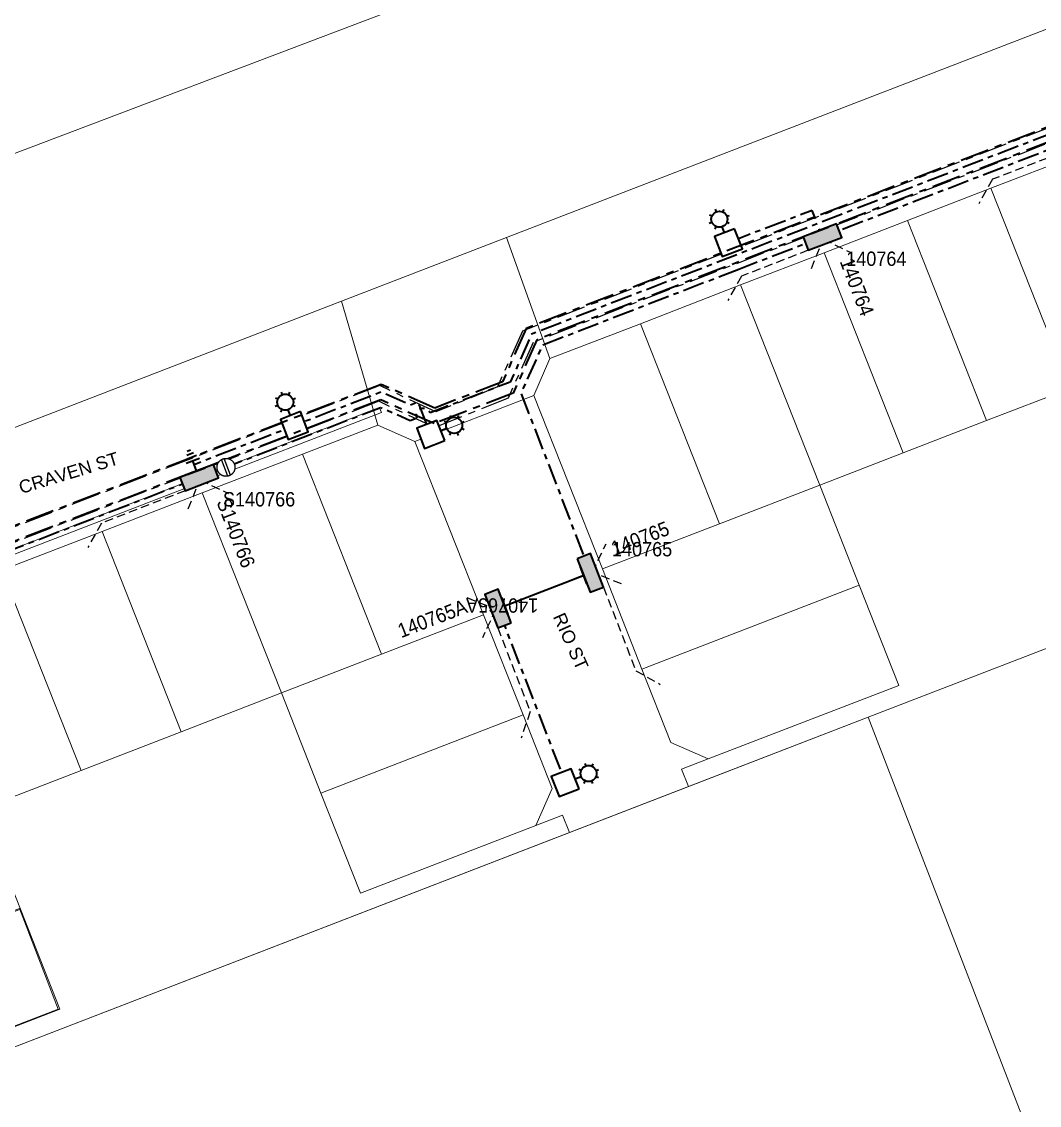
# Model space of a CAD drawing. Header units: metres. Extents: x 0 to 311505, y 0 to 6270811.
# Drawn here: x 311005.5 to 311147.3, y 6270363.9 to 6270514.9 of the extents above; entities that cross this region are included whole.
import ezdxf
from ezdxf.enums import TextEntityAlignment as Align

# ---------------------------------------------------------------- set-up
doc = ezdxf.new("R2010")
doc.units = ezdxf.units.M
doc.linetypes.add('Cable Exist UG', pattern=[7, 4, -1, 1, -1])
doc.linetypes.add('IE Trench LV', pattern=[6, 4, -2])
doc.layers.get('0').update_dxf_attribs({"color": 6})
for name, color, linetype, lineweight in [('_User Miscellaneous1', 30, 'Continuous', 13), ('_User_HV_Exist', 1, 'Continuous', 35), ('_User_LV_Exist', 5, 'Continuous', 35), ('Cadastre Developer_SP_NEW', 92, 'Continuous', 15), ('Cadastre Land Parcels_SP_EXT', 118, 'Continuous', 15), ('Cadastre Roads_SP_EXT', 218, 'Continuous', 15), ('Mains_HV_EXT', 13, 'Continuous', 25)]:
    doc.layers.add(name, color=color, linetype=linetype, lineweight=lineweight)
doc.layers.add('_User Miscellaneous10', color=252, linetype='Continuous', lineweight=13, plot=False, transparency=0.9)
for name, color, linetype in [('Equip_LV_NEW', 2, 'Continuous'), ('Services_SP_NEW_UG', 2, 'IE Trench LV'), ('SupportsUG_SP_LV_EXT', 7, 'Continuous'), ('SupportsUG_SP_LV_NEW', 2, 'Continuous')]:
    doc.layers.add(name, color=color, linetype=linetype)
doc.styles.get("Standard").update_dxf_attribs({"font": 'arial.ttf'})
doc.linetypes.add('Cable #', pattern='A,4,-0.1,["#",Standard,S=1.5,R=0,X=0,Y=-0.77],-1.25', length=5.35)

# ---------------------------------------------------------------- blocks, each defined once
blk = doc.blocks.new('LV_UG_LINKS_CLOSED_NEW')
at = {"layer": 'Equip_LV_NEW'}
for tag, flags, p in [('OPERATING_VOLTAGE', 9, (3.17, -2.17)), ('ORIENTATION', 9, (3.17, -2.33)), ('STATE', 9, (3.17, -2.5)), ('SWITCH_TYPE', 9, (3.17, -2.67)), ('USAGE', 9, (3.17, -2.83)), ('NOTES', 9, (3.17, -3)), ('TYPE', 9, (3.17, -3.83)), ('Z', 1, (3.17, -4)), ('OWNED_BY', 9, (3.17, -3.17)), ('OPERATED_BY', 9, (3.17, -3.33)), ('MAINTAINED_BY', 9, (3.17, -3.5)), ('NUMBER_OF_PHASES', 9, (3.17, -3.67))]:
    blk.add_attdef(tag, text='', height=0.167, dxfattribs=dict(at, flags=flags)).set_placement(p, align=Align.MIDDLE_LEFT)
at = {"transparency": 33554687}
blk.add_wipeout([(4, 1.25), (3.97, 1.25), (3.94, 1.25), (3.91, 1.25), (3.88, 1.24), (3.85, 1.24), (3.82, 1.24), (3.79, 1.23), (3.76, 1.23), (3.73, 1.22), (3.7, 1.21), (3.67, 1.2), (3.64, 1.2), (3.61, 1.19), (3.58, 1.18), (3.55, 1.17), (3.52, 1.15), (3.49, 1.14), (3.47, 1.13), (3.44, 1.12), (3.41, 1.1), (3.38, 1.09), (3.36, 1.07), (3.33, 1.06), (3.31, 1.04), (3.28, 1.02), (3.26, 1), (3.23, 0.99), (3.21, 0.97), (3.18, 0.95), (3.16, 0.93), (3.14, 0.91), (3.12, 0.88), (3.09, 0.86), (3.07, 0.84), (3.05, 0.82), (3.03, 0.79), (3.01, 0.77), (3, 0.74), (2.98, 0.72), (2.96, 0.69), (2.94, 0.67), (2.93, 0.64), (2.91, 0.62), (2.9, 0.59), (2.88, 0.56), (2.87, 0.53), (2.86, 0.51), (2.85, 0.48), (2.83, 0.45), (2.82, 0.42), (2.81, 0.39), (2.8, 0.36), (2.8, 0.33), (2.79, 0.3), (2.78, 0.27), (2.77, 0.24), (2.77, 0.21), (2.76, 0.18), (2.76, 0.15), (2.76, 0.12), (2.75, 0.09), (2.75, 0.06), (2.75, 0.03), (2.75, 0), (2.75, -0.03), (2.75, -0.06), (2.75, -0.09), (2.76, -0.12), (2.76, -0.15), (2.76, -0.18), (2.77, -0.21), (2.77, -0.24), (2.78, -0.27), (2.79, -0.3), (2.8, -0.33), (2.8, -0.36), (2.81, -0.39), (2.82, -0.42), (2.83, -0.45), (2.85, -0.48), (2.86, -0.51), (2.87, -0.53), (2.88, -0.56), (2.9, -0.59), (2.91, -0.62), (2.93, -0.64), (2.94, -0.67), (2.96, -0.69), (2.98, -0.72), (3, -0.74), (3.01, -0.77), (3.03, -0.79), (3.05, -0.82), (3.07, -0.84), (3.09, -0.86), (3.12, -0.88), (3.14, -0.91), (3.16, -0.93), (3.18, -0.95), (3.21, -0.97), (3.23, -0.99), (3.26, -1), (3.28, -1.02), (3.31, -1.04), (3.33, -1.06), (3.36, -1.07), (3.38, -1.09), (3.41, -1.1), (3.44, -1.12), (3.47, -1.13), (3.49, -1.14), (3.52, -1.15), (3.55, -1.17), (3.58, -1.18), (3.61, -1.19), (3.64, -1.2), (3.67, -1.2), (3.7, -1.21), (3.73, -1.22), (3.76, -1.23), (3.79, -1.23), (3.82, -1.24), (3.85, -1.24), (3.88, -1.24), (3.91, -1.25), (3.94, -1.25), (3.97, -1.25), (4, -1.25), (4.03, -1.25), (4.06, -1.25), (4.09, -1.25), (4.12, -1.24), (4.15, -1.24), (4.18, -1.24), (4.21, -1.23), (4.24, -1.23), (4.27, -1.22), (4.3, -1.21), (4.33, -1.2), (4.36, -1.2), (4.39, -1.19), (4.42, -1.18), (4.45, -1.17), (4.48, -1.15), (4.51, -1.14), (4.53, -1.13), (4.56, -1.12), (4.59, -1.1), (4.62, -1.09), (4.64, -1.07), (4.67, -1.06), (4.69, -1.04), (4.72, -1.02), (4.74, -1), (4.77, -0.99), (4.79, -0.97), (4.82, -0.95), (4.84, -0.93), (4.86, -0.91), (4.88, -0.88), (4.91, -0.86), (4.93, -0.84), (4.95, -0.82), (4.97, -0.79), (4.99, -0.77), (5, -0.74), (5.02, -0.72), (5.04, -0.69), (5.06, -0.67), (5.07, -0.64), (5.09, -0.62), (5.1, -0.59), (5.12, -0.56), (5.13, -0.53), (5.14, -0.51), (5.15, -0.48), (5.17, -0.45), (5.18, -0.42), (5.19, -0.39), (5.2, -0.36), (5.2, -0.33), (5.21, -0.3), (5.22, -0.27), (5.23, -0.24), (5.23, -0.21), (5.24, -0.18), (5.24, -0.15), (5.24, -0.12), (5.25, -0.09), (5.25, -0.06), (5.25, -0.03), (5.25, 0), (5.25, 0.03), (5.25, 0.06), (5.25, 0.09), (5.24, 0.12), (5.24, 0.15), (5.24, 0.18), (5.23, 0.21), (5.23, 0.24), (5.22, 0.27), (5.21, 0.3), (5.2, 0.33), (5.2, 0.36), (5.19, 0.39), (5.18, 0.42), (5.17, 0.45), (5.15, 0.48), (5.14, 0.51), (5.13, 0.53), (5.12, 0.56), (5.1, 0.59), (5.09, 0.62), (5.07, 0.64), (5.06, 0.67), (5.04, 0.69), (5.02, 0.72), (5, 0.74), (4.99, 0.77), (4.97, 0.79), (4.95, 0.82), (4.93, 0.84), (4.91, 0.86), (4.88, 0.88), (4.86, 0.91), (4.84, 0.93), (4.82, 0.95), (4.79, 0.97), (4.77, 0.99), (4.74, 1), (4.72, 1.02), (4.69, 1.04), (4.67, 1.06), (4.64, 1.07), (4.62, 1.09), (4.59, 1.1), (4.56, 1.12), (4.53, 1.13), (4.51, 1.14), (4.48, 1.15), (4.45, 1.17), (4.42, 1.18), (4.39, 1.19), (4.36, 1.2), (4.33, 1.2), (4.3, 1.21), (4.27, 1.22), (4.24, 1.23), (4.21, 1.23), (4.18, 1.24), (4.15, 1.24), (4.12, 1.24), (4.09, 1.25), (4.06, 1.25), (4.03, 1.25)], dxfattribs=at).dxf.layer = 'Equip_LV_NEW'
at = {"layer": 'Equip_LV_NEW'}
for p, q in [((3.79, 1.23), (3.79, -1.23)), ((4.21, 1.23), (4.21, -1.23))]:
    blk.add_line(p, q, dxfattribs=at)
at = {"layer": 'Equip_LV_NEW', "flags": 128}
blk.add_lwpolyline([(4, 1.25), (3.97, 1.25), (3.94, 1.25), (3.91, 1.25), (3.88, 1.24), (3.85, 1.24), (3.82, 1.24), (3.79, 1.23), (3.76, 1.23), (3.73, 1.22), (3.7, 1.21), (3.67, 1.2), (3.64, 1.2), (3.61, 1.19), (3.58, 1.18), (3.55, 1.17), (3.52, 1.15), (3.49, 1.14), (3.47, 1.13), (3.44, 1.12), (3.41, 1.1), (3.38, 1.09), (3.36, 1.07), (3.33, 1.06), (3.31, 1.04), (3.28, 1.02), (3.26, 1), (3.23, 0.99), (3.21, 0.97), (3.18, 0.95), (3.16, 0.93), (3.14, 0.91), (3.12, 0.88), (3.09, 0.86), (3.07, 0.84), (3.05, 0.82), (3.03, 0.79), (3.01, 0.77), (3, 0.74), (2.98, 0.72), (2.96, 0.69), (2.94, 0.67), (2.93, 0.64), (2.91, 0.62), (2.9, 0.59), (2.88, 0.56), (2.87, 0.53), (2.86, 0.51), (2.85, 0.48), (2.83, 0.45), (2.82, 0.42), (2.81, 0.39), (2.8, 0.36), (2.8, 0.33), (2.79, 0.3), (2.78, 0.27), (2.77, 0.24), (2.77, 0.21), (2.76, 0.18), (2.76, 0.15), (2.76, 0.12), (2.75, 0.09), (2.75, 0.06), (2.75, 0.03), (2.75, 0), (2.75, -0.03), (2.75, -0.06), (2.75, -0.09), (2.76, -0.12), (2.76, -0.15), (2.76, -0.18), (2.77, -0.21), (2.77, -0.24), (2.78, -0.27), (2.79, -0.3), (2.8, -0.33), (2.8, -0.36), (2.81, -0.39), (2.82, -0.42), (2.83, -0.45), (2.85, -0.48), (2.86, -0.51), (2.87, -0.53), (2.88, -0.56), (2.9, -0.59), (2.91, -0.62), (2.93, -0.64), (2.94, -0.67), (2.96, -0.69), (2.98, -0.72), (3, -0.74), (3.01, -0.77), (3.03, -0.79), (3.05, -0.82), (3.07, -0.84), (3.09, -0.86), (3.12, -0.88), (3.14, -0.91), (3.16, -0.93), (3.18, -0.95), (3.21, -0.97), (3.23, -0.99), (3.26, -1), (3.28, -1.02), (3.31, -1.04), (3.33, -1.06), (3.36, -1.07), (3.38, -1.09), (3.41, -1.1), (3.44, -1.12), (3.47, -1.13), (3.49, -1.14), (3.52, -1.15), (3.55, -1.17), (3.58, -1.18), (3.61, -1.19), (3.64, -1.2), (3.67, -1.2), (3.7, -1.21), (3.73, -1.22), (3.76, -1.23), (3.79, -1.23), (3.82, -1.24), (3.85, -1.24), (3.88, -1.24), (3.91, -1.25), (3.94, -1.25), (3.97, -1.25), (4, -1.25), (4.03, -1.25), (4.06, -1.25), (4.09, -1.25), (4.12, -1.24), (4.15, -1.24), (4.18, -1.24), (4.21, -1.23), (4.24, -1.23), (4.27, -1.22), (4.3, -1.21), (4.33, -1.2), (4.36, -1.2), (4.39, -1.19), (4.42, -1.18), (4.45, -1.17), (4.48, -1.15), (4.51, -1.14), (4.53, -1.13), (4.56, -1.12), (4.59, -1.1), (4.62, -1.09), (4.64, -1.07), (4.67, -1.06), (4.69, -1.04), (4.72, -1.02), (4.74, -1), (4.77, -0.99), (4.79, -0.97), (4.82, -0.95), (4.84, -0.93), (4.86, -0.91), (4.88, -0.88), (4.91, -0.86), (4.93, -0.84), (4.95, -0.82), (4.97, -0.79), (4.99, -0.77), (5, -0.74), (5.02, -0.72), (5.04, -0.69), (5.06, -0.67), (5.07, -0.64), (5.09, -0.62), (5.1, -0.59), (5.12, -0.56), (5.13, -0.53), (5.14, -0.51), (5.15, -0.48), (5.17, -0.45), (5.18, -0.42), (5.19, -0.39), (5.2, -0.36), (5.2, -0.33), (5.21, -0.3), (5.22, -0.27), (5.23, -0.24), (5.23, -0.21), (5.24, -0.18), (5.24, -0.15), (5.24, -0.12), (5.25, -0.09), (5.25, -0.06), (5.25, -0.03), (5.25, 0), (5.25, 0.03), (5.25, 0.06), (5.25, 0.09), (5.24, 0.12), (5.24, 0.15), (5.24, 0.18), (5.23, 0.21), (5.23, 0.24), (5.22, 0.27), (5.21, 0.3), (5.2, 0.33), (5.2, 0.36), (5.19, 0.39), (5.18, 0.42), (5.17, 0.45), (5.15, 0.48), (5.14, 0.51), (5.13, 0.53), (5.12, 0.56), (5.1, 0.59), (5.09, 0.62), (5.07, 0.64), (5.06, 0.67), (5.04, 0.69), (5.02, 0.72), (5, 0.74), (4.99, 0.77), (4.97, 0.79), (4.95, 0.82), (4.93, 0.84), (4.91, 0.86), (4.88, 0.88), (4.86, 0.91), (4.84, 0.93), (4.82, 0.95), (4.79, 0.97), (4.77, 0.99), (4.74, 1), (4.72, 1.02), (4.69, 1.04), (4.67, 1.06), (4.64, 1.07), (4.62, 1.09), (4.59, 1.1), (4.56, 1.12), (4.53, 1.13), (4.51, 1.14), (4.48, 1.15), (4.45, 1.17), (4.42, 1.18), (4.39, 1.19), (4.36, 1.2), (4.33, 1.2), (4.3, 1.21), (4.27, 1.22), (4.24, 1.23), (4.21, 1.23), (4.18, 1.24), (4.15, 1.24), (4.12, 1.24), (4.09, 1.25), (4.06, 1.25), (4.03, 1.25)], close=True, dxfattribs=at)
at = {"layer": 'Equip_LV_NEW', "flags": 9}
for tag, p in [('ACTUAL_STATUS', (3.17, -1.67)), ('CONSTRUCTED_VOLTAGE', (3.17, -1.83)), ('NO_PHASES', (3.17, -2))]:
    blk.add_attdef(tag, text='', height=0.167, dxfattribs=at).set_placement(p, align=Align.MIDDLE_LEFT)
blk = doc.blocks.new('*U374')
at = {"layer": '_User_LV_Exist'}
for p, q in [((-4, 0.25), (-4, -0.25)), ((-3.5, 0.5), (-3.5, -0.5)), ((-3, 0.75), (-3, -0.75)), ((-2.5, 1), (-2.5, -1))]:
    blk.add_line(p, q, dxfattribs=at)
at = {"width": 0.9}
blk.add_attdef('ASSET_NUM', text='', height=2, dxfattribs=at).set_placement((4, 2), align=Align.MIDDLE_LEFT)
for tag, p, flags in [('SUBURB', (-2, 0), 1), ('STREETNAME', (-1.8, 0), 9), ('PARENT', (-1.6, 0), 9), ('NOTES', (-1.4, 0), 9), ('LOCATION', (-1.2, 0), 9), ('LEGEND', (-1, 0), 9), ('USAGE', (-0.8, 0), 9), ('SUPPORT_TYPE', (-0.6, 0), 9), ('STATE', (-0.4, 0), 9), ('OWNED_BY', (-0.2, 0), 9)]:
    blk.add_attdef(tag, p, '', height=0.2, rotation=270, dxfattribs=dict(flags=flags))
at = {"transparency": 33554687}
blk.add_wipeout([(1, 2.5), (1, -2.5), (-1, -2.5), (-1, 2.5)], dxfattribs=at)
at = {"layer": 'SupportsUG_SP_LV_EXT'}
h = blk.add_hatch(color=256, dxfattribs=at)
h.dxf.hatch_style = 1
h.paths.add_polyline_path([(-1, 2.5), (-1, -1.25), (-1, 1.25), (-1, -2.5), (1, -2.5), (1, 2.5)])
blk.add_lwpolyline([(-1, 2.5), (-1, -1.25), (-1, 1.25), (-1, -2.5), (1, -2.5), (1, 2.5)], close=True)
at = {"layer": '_User_LV_Exist'}
blk.add_line((-1, 0), (-2.5, 0), dxfattribs=at)
at = {"layer": 'Equip_LV_NEW', "ltscale": 10, "xscale": -1, "rotation": 270}
blk.add_blockref('LV_UG_LINKS_CLOSED_NEW', (0, 0), dxfattribs=at)
blk = doc.blocks.new('*U384')
at = {"width": 0.9}
blk.add_attdef('ASSET_NUM', text='', height=2, dxfattribs=at).set_placement((4, 2), align=Align.MIDDLE_LEFT)
for tag, p, flags in [('SUBURB', (-2, 0), 1), ('STREETNAME', (-1.8, 0), 9), ('PARENT', (-1.6, 0), 9), ('NOTES', (-1.4, 0), 9), ('LOCATION', (-1.2, 0), 9), ('LEGEND', (-1, 0), 9), ('USAGE', (-0.8, 0), 9), ('SUPPORT_TYPE', (-0.6, 0), 9), ('STATE', (-0.4, 0), 9), ('OWNED_BY', (-0.2, 0), 9)]:
    blk.add_attdef(tag, p, '', height=0.2, rotation=270, dxfattribs=dict(flags=flags))
at = {"transparency": 33554687}
blk.add_wipeout([(1, 2.5), (1, -2.5), (-1, -2.5), (-1, 2.5)], dxfattribs=at)
at = {"layer": 'SupportsUG_SP_LV_EXT'}
h = blk.add_hatch(color=256, dxfattribs=at)
h.dxf.hatch_style = 1
h.paths.add_polyline_path([(-1, 2.5), (-1, -1.25), (-1, 1.25), (-1, -2.5), (1, -2.5), (1, 2.5)])
blk.add_lwpolyline([(-1, 2.5), (-1, -1.25), (-1, 1.25), (-1, -2.5), (1, -2.5), (1, 2.5)], close=True)
blk = doc.blocks.new('*U376')
at = {"layer": 'Services_SP_NEW_UG', "ltscale": 0.3, "flags": 128}
for points in [[(-12.5, -1), (-15.5, 1.5)], [(12.5, -1), (15.5, 1.5)], [(-2.5, -1), (-12.5, -1)], [(2.5, -1), (12.5, -1)]]:
    blk.add_lwpolyline(points, dxfattribs=at)
blk = doc.blocks.new('*U380')
at = {"layer": 'Services_SP_NEW_UG', "ltscale": 0.3, "flags": 128}
for points in [[(12.5, -1), (15.5, 1.5)], [(2.5, -1), (12.5, -1)]]:
    blk.add_lwpolyline(points, dxfattribs=at)
blk = doc.blocks.new('*U381')
at = {"layer": 'Services_SP_NEW_UG', "ltscale": 0.3, "flags": 128}
for points in [[(-15, -1), (-18, 1.5)], [(-2.5, -1), (-15, -1)]]:
    blk.add_lwpolyline(points, dxfattribs=at)
blk = doc.blocks.new('*U377')
at = {"layer": 'Services_SP_NEW_UG', "ltscale": 0.3, "flags": 128}
for points in [[(15, -1), (18, 1.5)], [(2.5, -1), (15, -1)]]:
    blk.add_lwpolyline(points, dxfattribs=at)
blk = doc.blocks.new('*U379')
at = {"layer": 'Services_SP_NEW_UG', "ltscale": 0.3, "flags": 128}
for points in [[(15, -1), (18, 1.5)], [(2.5, -1), (15, -1)]]:
    blk.add_lwpolyline(points, dxfattribs=at)
blk = doc.blocks.new('Service Conduits')
at = {"layer": 'Services_SP_NEW_UG', "ltscale": 0.3}
for points in [[(-1.7, 0), (1.5, 3)], [(1.5, -3), (-1.7, 0)]]:
    blk.add_lwpolyline(points, dxfattribs=at)
blk = doc.blocks.new('*U382')
at = {"layer": 'Services_SP_NEW_UG', "ltscale": 0.3}
for points in [[(-1.7, 0), (1.5, 3)], [(1.5, -3), (-1.7, 0)]]:
    blk.add_lwpolyline(points, dxfattribs=at)
blk = doc.blocks.new('*U383')
at = {"width": 0.9}
blk.add_attdef('ASSET_NUM', text='', height=2, dxfattribs=at).set_placement((4, 2), align=Align.MIDDLE_LEFT)
for tag, p, flags in [('SUBURB', (-2, 0), 1), ('STREETNAME', (-1.8, 0), 9), ('PARENT', (-1.6, 0), 9), ('NOTES', (-1.4, 0), 9), ('LOCATION', (-1.2, 0), 9), ('LEGEND', (-1, 0), 9), ('USAGE', (-0.8, 0), 9), ('SUPPORT_TYPE', (-0.6, 0), 9), ('STATE', (-0.4, 0), 9), ('OWNED_BY', (-0.2, 0), 9)]:
    blk.add_attdef(tag, p, '', height=0.2, rotation=270, dxfattribs=dict(flags=flags))
at = {"transparency": 33554687}
blk.add_wipeout([(1, 2.5), (1, -2.5), (-1, -2.5), (-1, 2.5)], dxfattribs=at)
at = {"layer": 'SupportsUG_SP_LV_EXT'}
h = blk.add_hatch(color=256, dxfattribs=at)
h.dxf.hatch_style = 1
h.paths.add_polyline_path([(-1, 2.5), (-1, -1.25), (-1, 1.25), (-1, -2.5), (1, -2.5), (1, 2.5)])
blk.add_lwpolyline([(-1, 2.5), (-1, -1.25), (-1, 1.25), (-1, -2.5), (1, -2.5), (1, 2.5)], close=True)
blk = doc.blocks.new('*U398')
for p, q in [((-8.62, 0), (-9, 0)), ((-8.56, 1.06), (-8.3, 0.8)), ((-7.5, 1.13), (-7.5, 1.5)), ((-6.44, 1.06), (-6.7, 0.8)), ((-4, 0), (-6.38, 0)), ((-8.56, -1.06), (-8.3, -0.8)), ((-7.5, -1.5), (-7.5, -1.12)), ((-6.44, -1.06), (-6.7, -0.8))]:
    blk.add_line(p, q)
blk.add_circle((-7.5, 0), 1.12)
at = {"transparency": 33554687}
blk.add_wipeout([(-5.5, 1.5), (-5.5, -1.5), (-2.5, -1.5), (-2.5, 1.5)], dxfattribs=at)
blk.add_lwpolyline([(-5.5, 1.5), (-5.5, -1.5), (-2.5, -1.5), (-2.5, 1.5)], close=True)
blk = doc.blocks.new('*U399')
for p, q in [((-9.5, 1.14), (-9.5, 1.51)), ((-10.62, 0.01), (-11, 0.01)), ((-10.56, 1.07), (-10.3, 0.81)), ((-8.44, 1.07), (-8.7, 0.81)), ((-6, 0.01), (-8.37, 0.01)), ((-10.56, -1.05), (-10.3, -0.78)), ((-9.5, -1.49), (-9.5, -1.11)), ((-8.44, -1.05), (-8.7, -0.78))]:
    blk.add_line(p, q)
blk.add_circle((-9.5, 0.01), 1.12)
at = {"transparency": 33554687}
blk.add_wipeout([(-7.5, 1.51), (-7.5, -1.49), (-4.5, -1.49), (-4.5, 1.51)], dxfattribs=at)
blk.add_lwpolyline([(-7.5, 1.51), (-7.5, -1.49), (-4.5, -1.49), (-4.5, 1.51)], close=True)
blk = doc.blocks.new('*U402')
for p, q in [((-6.63, 0), (-7, 0)), ((-6.56, 1.06), (-6.3, 0.8)), ((-5.5, 1.13), (-5.5, 1.5)), ((-4.44, 1.06), (-4.7, 0.8)), ((-2, 0), (-4.38, 0)), ((-6.56, -1.06), (-6.3, -0.8)), ((-5.5, -1.5), (-5.5, -1.12)), ((-4.44, -1.06), (-4.7, -0.8))]:
    blk.add_line(p, q)
blk.add_circle((-5.5, 0), 1.12)
at = {"transparency": 33554687}
blk.add_wipeout([(-3.5, 1.5), (-3.5, -1.5), (-0.5, -1.5), (-0.5, 1.5)], dxfattribs=at)
blk.add_lwpolyline([(-3.5, 1.5), (-3.5, -1.5), (-0.5, -1.5), (-0.5, 1.5)], close=True)
blk = doc.blocks.new('*U403')
for p, q in [((-6.63, 0), (-7, 0)), ((-6.56, 1.06), (-6.3, 0.8)), ((-5.5, 1.13), (-5.5, 1.5)), ((-4.44, 1.06), (-4.7, 0.8)), ((-2, 0), (-4.38, 0)), ((-6.56, -1.06), (-6.3, -0.8)), ((-5.5, -1.5), (-5.5, -1.12)), ((-4.44, -1.06), (-4.7, -0.8))]:
    blk.add_line(p, q)
blk.add_circle((-5.5, 0), 1.12)
at = {"transparency": 33554687}
blk.add_wipeout([(-3.5, 1.5), (-3.5, -1.5), (-0.5, -1.5), (-0.5, 1.5)], dxfattribs=at)
blk.add_lwpolyline([(-3.5, 1.5), (-3.5, -1.5), (-0.5, -1.5), (-0.5, 1.5)], close=True)

msp = doc.modelspace()

# ---------------------------------------------------------------- linework, layer by layer
at = {"layer": '_User Miscellaneous1'}
for p, q in [((310964.65, 6270426.08), (311055.35, 6270461.08)), ((311055.35, 6270461.08), (311055.48, 6270460.75)), ((311055.61, 6270460.41), (311055.48, 6270460.75)), ((310964.9, 6270425.4), (311055.61, 6270460.41))]:
    msp.add_line(p, q, dxfattribs=at)
at = {"layer": '_User_LV_Exist', "color": 4, "linetype": 'Cable Exist UG', "ltscale": 0.75, "flags": 128}
msp.add_lwpolyline([(311061.93, 6270458.74), (311060.73, 6270461.84), (311059.64, 6270461.42), (311055.54, 6270463.24), (311043.5, 6270458.59)], dxfattribs=at)
at = {"layer": 'Cadastre Developer_SP_NEW', "color": 2, "flags": 128}
msp.add_lwpolyline([(310978.06, 6270380.81), (311005.16, 6270391.27), (311010.57, 6270377.28), (310987.2, 6270368.26), (310982.02, 6270370.55)], close=True, dxfattribs=at)
at = {"layer": 'Cadastre Land Parcels_SP_EXT', "linetype": 'Continuous'}
for points in [[(310942.4, 6270473), (311493.93, 6270682.06), (311497.82, 6270711.38), (311497.73, 6270712.49), (311494.07, 6270719.93), (310929.43, 6270506.55), (310942.4, 6270473)], [(311335.02, 6270585.93), (311491.18, 6270646.21), (311491.81, 6270646.45), (311505.33, 6270651.34), (311502.66, 6270657.27), (311493.93, 6270682.06), (310942.4, 6270473), (310955.4, 6270439.37), (311050.02, 6270475.9), (311073.04, 6270484.79), (311235.7, 6270547.59), (311259.11, 6270556.62), (311317.4, 6270579.12), (311335.02, 6270585.93)], [(311163.19, 6270468.26), (311152.17, 6270496.14), (311140.54, 6270491.65), (311151.56, 6270463.77), (311163.19, 6270468.26)], [(311238.5, 6270481.27), (311232.99, 6270495.21), (311221.35, 6270490.72), (311209.72, 6270486.22), (311198.09, 6270481.73), (311186.46, 6270477.24), (311174.82, 6270472.75), (311163.19, 6270468.26), (311151.56, 6270463.77), (311139.93, 6270459.27), (311128.3, 6270454.78), (311116.67, 6270450.29), (311122.17, 6270436.35), (311127.69, 6270422.38), (311101.14, 6270412.13), (311097.42, 6270410.7), (311098.37, 6270408.28), (311123.42, 6270417.94), (311247.5, 6270465.8), (311268.25, 6270473.81), (311267.29, 6270476.26), (311263.57, 6270474.83), (311244.02, 6270467.28), (311238.5, 6270481.27)], [(311238.5, 6270481.27), (311232.99, 6270495.21), (311221.35, 6270490.72), (311209.72, 6270486.22), (311198.09, 6270481.73), (311186.46, 6270477.24), (311174.82, 6270472.75), (311163.19, 6270468.26), (311151.56, 6270463.77), (311139.93, 6270459.27), (311128.3, 6270454.78), (311116.67, 6270450.29), (311122.17, 6270436.35), (311127.69, 6270422.38), (311101.14, 6270412.13), (311097.42, 6270410.7), (311098.37, 6270408.28), (311123.42, 6270417.94), (311247.5, 6270465.8), (311268.25, 6270473.81), (311267.29, 6270476.26), (311263.57, 6270474.83), (311244.02, 6270467.28), (311238.5, 6270481.27)], [(311151.56, 6270463.77), (311140.54, 6270491.65), (311128.91, 6270487.15), (311139.93, 6270459.27), (311151.56, 6270463.77)], [(311139.93, 6270459.27), (311128.91, 6270487.15), (311117.28, 6270482.66), (311128.3, 6270454.78), (311139.93, 6270459.27)], [(311128.3, 6270454.78), (311117.28, 6270482.66), (311105.64, 6270478.17), (311116.67, 6270450.29), (311128.3, 6270454.78)], [(311116.67, 6270450.29), (311105.64, 6270478.17), (311091.69, 6270472.78), (311102.71, 6270444.9), (311116.67, 6270450.29)], [(311102.71, 6270444.9), (311091.69, 6270472.78), (311079.09, 6270467.92), (311076.84, 6270462.76), (311086.39, 6270438.6), (311102.71, 6270444.9)], [(311069.82, 6270432.2), (311060.27, 6270456.37), (311055.08, 6270458.65), (311044.59, 6270454.6), (311055.61, 6270426.71), (311069.82, 6270432.2)], [(311055.61, 6270426.71), (311044.59, 6270454.6), (311030.63, 6270449.21), (311041.66, 6270421.32), (311055.61, 6270426.71)], [(311122.17, 6270436.35), (311116.67, 6270450.29), (311102.71, 6270444.9), (311086.39, 6270438.6), (311091.9, 6270424.66), (311122.17, 6270436.35)], [(311041.66, 6270421.32), (311030.63, 6270449.21), (311016.68, 6270443.82), (311027.7, 6270415.93), (311041.66, 6270421.32)], [(311027.7, 6270415.93), (311016.68, 6270443.82), (311002.72, 6270438.42), (311013.74, 6270410.54), (311027.7, 6270415.93)], [(311013.74, 6270410.54), (311002.72, 6270438.42), (310988.76, 6270433.03), (310999.78, 6270405.15), (311013.74, 6270410.54)], [(311127.69, 6270422.38), (311122.17, 6270436.35), (311091.9, 6270424.66), (311095.95, 6270414.41), (311101.14, 6270412.13), (311127.69, 6270422.38)], [(311075.33, 6270418.26), (311069.82, 6270432.2), (311055.61, 6270426.71), (311041.66, 6270421.32), (311047.17, 6270407.38), (311075.33, 6270418.26)], [(311047.17, 6270407.38), (311041.66, 6270421.32), (311027.7, 6270415.93), (311013.74, 6270410.54), (310999.78, 6270405.15), (311005.29, 6270391.21), (311010.8, 6270377.26), (310987.49, 6270368.27), (310983.46, 6270366.66), (310984.38, 6270364.28), (311081.81, 6270401.88), (311080.85, 6270404.3), (311077.13, 6270402.87), (311052.68, 6270393.43), (311047.17, 6270407.38)], [(311047.17, 6270407.38), (311041.66, 6270421.32), (311027.7, 6270415.93), (311013.74, 6270410.54), (310999.78, 6270405.15), (311005.29, 6270391.21), (311010.8, 6270377.26), (310987.49, 6270368.27), (310983.46, 6270366.66), (310984.38, 6270364.28), (311081.81, 6270401.88), (311080.85, 6270404.3), (311077.13, 6270402.87), (311052.68, 6270393.43), (311047.17, 6270407.38)], [(311128.81, 6270242.31), (311101.3, 6270313.66), (311155.56, 6270334.63), (311123.42, 6270417.94), (310984.38, 6270364.28), (311042.43, 6270213.9), (311048.37, 6270211.28), (311128.81, 6270242.31)], [(311077.13, 6270402.87), (311079.38, 6270408.02), (311075.33, 6270418.26), (311047.17, 6270407.38), (311052.68, 6270393.43), (311077.13, 6270402.87)], [(311010.8, 6270377.26), (311005.29, 6270391.21), (310978.05, 6270380.66), (310982.02, 6270370.39), (310987.49, 6270368.27), (311010.8, 6270377.26)]]:
    msp.add_lwpolyline(points, close=True, dxfattribs=at)
msp.add_lwpolyline([(311247.5, 6270465.8), (311123.42, 6270417.94), (311155.56, 6270334.63)], dxfattribs=at)
at = {"layer": 'Cadastre Roads_SP_EXT', "linetype": 'Continuous'}
for points in [[(311091.69, 6270472.78), (311105.64, 6270478.17), (311117.28, 6270482.66), (311128.91, 6270487.15), (311140.54, 6270491.65), (311152.17, 6270496.14), (311163.8, 6270500.63), (311175.44, 6270505.12), (311187.07, 6270509.62), (311198.7, 6270514.11), (311210.33, 6270518.6), (311221.96, 6270523.09), (311241.51, 6270530.64), (311235.7, 6270547.59), (311073.04, 6270484.79), (311079.09, 6270467.92), (311091.69, 6270472.78)], [(310965.45, 6270424.03), (310975.69, 6270427.98), (310988.76, 6270433.03), (311002.72, 6270438.42), (311016.68, 6270443.82), (311030.63, 6270449.21), (311044.59, 6270454.6), (311055.08, 6270458.65), (311050.02, 6270475.9), (310955.4, 6270439.37), (310961.85, 6270422.66), (310963.29, 6270418.93), (310965.45, 6270424.03)], [(311098.37, 6270408.28), (311097.42, 6270410.7), (311101.14, 6270412.13), (311095.95, 6270414.41), (311091.9, 6270424.66), (311086.39, 6270438.6), (311076.84, 6270462.76), (311060.27, 6270456.37), (311069.82, 6270432.2), (311075.33, 6270418.26), (311079.38, 6270408.02), (311077.13, 6270402.87), (311080.85, 6270404.3), (311081.81, 6270401.88), (311098.37, 6270408.28)]]:
    msp.add_lwpolyline(points, close=True, dxfattribs=at)
at = {"layer": 'Mains_HV_EXT', "linetype": 'Cable Exist UG'}
for points in [[(311178.56, 6270501.36), (311178.17, 6270503.02), (311175.28, 6270510.41), (311175.28, 6270510.41), (311075.26, 6270471.75), (311071.77, 6270463.96), (311063.17, 6270460.48), (311055.37, 6270464.15), (310973.91, 6270432.66), (310961.75, 6270427.97), (310958.98, 6270421.58), (310956.9, 6270426.79), (310956.9, 6270426.79), (310952.6, 6270438.29), (310951.58, 6270440.93), (310950.21, 6270441.67)], [(311178.56, 6270501.36), (311176.73, 6270501.78), (311174.11, 6270507.82), (311174.11, 6270507.82), (311076.73, 6270470.18), (311073.25, 6270462.4), (311063.06, 6270458.29), (311055.23, 6270461.96), (310974.62, 6270430.79), (310963.24, 6270426.4), (310960, 6270418.95), (310960.46, 6270417.83), (310960.46, 6270417.83), (310969.86, 6270393.72), (310982.08, 6270361.9), (310982.08, 6270361.9), (310987.77, 6270347.14), (310987.62, 6270345.07)]]:
    msp.add_lwpolyline(points, dxfattribs=at)

# ---------------------------------------------------------------- block references
at = {"layer": '_User Miscellaneous10'}
for name, p, rotation in [('*U376', (311152.77, 6270496.47), 201.1041776855733), ('*U382', (311069.98, 6270432.36), 201.1208462137082), ('*U381', (311069.98, 6270432.36), 111.1208462137082)]:
    msp.add_blockref(name, p, dxfattribs=dict(at, rotation=rotation))
at = {"layer": '_User Miscellaneous10', "linetype": 'ByBlock'}
for name, rotation in [('Service Conduits', 21.11086667716513), ('*U379', 291.1208306024941)]:
    msp.add_blockref(name, (311086.58, 6270438.77), dxfattribs=dict(at, rotation=rotation))

# ---------------------------------------------------------------- texts
at = {"layer": 'Cadastre Roads_SP_EXT'}
for s, rotation, p in [('CRAVEN ST', 16.9121, (311005.4, 6270449.04)), ('RIO ST', 294.0212, (311079.46, 6270431.97))]:
    msp.add_text(s, height=1.8, rotation=rotation, dxfattribs=at).set_placement(p)

# ---------------------------------------------------------------- next in the draw order: block references
at = {"layer": 'SupportsUG_SP_LV_NEW', "ltscale": 10}
for name, p, rotation, values in [('*U384', (311117.06, 6270484.84), 291.1041677595805, {'ASSET_NUM': '140764'}), ('*U374', (311030.21, 6270451.32), 291.120848408912, {'ASSET_NUM': 'S140766'}), ('*U383', (311084.72, 6270438.05), 21.12083059686745, {'ASSET_NUM': '140765'})]:
    msp.add_blockref(name, p, dxfattribs=dict(at, rotation=rotation)).add_auto_attribs(values)
ref = msp.add_blockref('*U384', (311071.84, 6270433.08), dxfattribs=dict(at, rotation=201.1208462137082))
ref.add_attrib('ASSET_NUM', '140765A', dxfattribs={"layer": '0', "height": 2, "rotation": 201.1208, "text_generation_flag": 6, "width": 0.9}).set_placement((311067.39, 6270433.51), align=Align.MIDDLE_RIGHT)

# ---------------------------------------------------------------- next in the draw order: linework, layer by layer
at = {"layer": '_User_LV_Exist', "color": 3, "linetype": 'Cable Exist UG', "ltscale": 0.75, "flags": 128}
msp.add_lwpolyline([(311176.45, 6270486.16), (311178.19, 6270481.63), (311174.46, 6270480.19), (311164.74, 6270505.38), (311076.52, 6270471.33), (311073.56, 6270464.65), (311062.39, 6270460.34, 1), (311060.52, 6270459.62)], format="xyb", dxfattribs=at)
at = {"layer": '_User_LV_Exist', "linetype": 'Cable Exist UG', "ltscale": 0.75, "flags": 128}
for points in [[(311152.05, 6270498.34), (311105.4, 6270480.34)], [(311105.4, 6270480.34), (311078.01, 6270469.76), (311075.05, 6270463.08), (311084.72, 6270438.05)]]:
    msp.add_lwpolyline(points, dxfattribs=at)
at = {"layer": '_User_LV_Exist', "color": 4, "linetype": 'Cable Exist UG', "ltscale": 0.75, "flags": 128}
for points in [[(311116.07, 6270487.4), (311115.62, 6270488.57), (311103.96, 6270484.07)], [(311116.7, 6270485.77), (311116.61, 6270486)], [(311030.21, 6270451.32), (311029.49, 6270453.18), (311043.47, 6270458.58)], [(311071.84, 6270433.08), (311081.21, 6270408.83)]]:
    msp.add_lwpolyline(points, dxfattribs=at)
at = {"layer": '_User_LV_Exist', "color": 3, "linetype": 'Cable Exist UG', "ltscale": 0.75, "flags": 128}
for points in [[(311060.52, 6270459.62), (311059.74, 6270459.31), (311059.62, 6270459.24), (311055.49, 6270461.07), (311030.21, 6270451.32)], [(311030.23, 6270451.32), (310975.12, 6270430.05)]]:
    msp.add_lwpolyline(points, dxfattribs=at)
at = {"layer": '_User_LV_Exist', "linetype": 'Cable #', "ltscale": 0.75, "flags": 128}
msp.add_lwpolyline([(311071.84, 6270433.08), (311084.71, 6270438.05)], dxfattribs=at)
at = {"layer": '_User_LV_Exist', "linetype": 'Cable #', "flags": 128}
msp.add_lwpolyline([(311084.72, 6270438.05), (311081.92, 6270436.97)], dxfattribs=at)

# ---------------------------------------------------------------- next in the draw order: block references
at = {"layer": '_User Miscellaneous10'}
for name, p, rotation in [('*U382', (311117.78, 6270482.97), 291.1041677595805), ('*U380', (311117.78, 6270482.97), 201.1041677595805), ('*U382', (311030.93, 6270449.45), 291.1041677595805), ('*U377', (311030.93, 6270449.45), 201.1041677595805)]:
    msp.add_blockref(name, p, dxfattribs=dict(at, rotation=rotation))

# ---------------------------------------------------------------- next in the draw order: block references
at = {"layer": '_User_LV_Exist'}
for name, p, rotation in [('*U399', (311106.12, 6270478.47), 291.2102261097629), ('*U398', (311044.92, 6270454.85), 291.2102261097629), ('*U403', (311060.61, 6270456.62), 201.2102261097629), ('*U402', (311079.34, 6270408.11), 201.2102261097629)]:
    msp.add_blockref(name, p, dxfattribs=dict(at, rotation=rotation))

# ---------------------------------------------------------------- next in the draw order: linework, layer by layer
at = {"layer": '_User_HV_Exist', "linetype": 'Cable Exist UG', "transparency": 33554674}
for points in [[(311181.77, 6270486.23), (311172.78, 6270509.56), (311075.77, 6270472.12), (311072.47, 6270464.67), (311063.02, 6270461.02), (311055.57, 6270464.32), (310961.84, 6270428.15), (310960.39, 6270424.86), (310959.02, 6270421.76), (310951.81, 6270440.36)], [(311169.86, 6270483.78), (311162.3, 6270503.37), (311077.26, 6270470.55), (311073.97, 6270463.1), (311062.96, 6270458.85), (311055.51, 6270462.15), (310963.34, 6270426.58), (310960.04, 6270419.13), (310987.87, 6270347.04)]]:
    msp.add_lwpolyline(points, dxfattribs=at)

# ---------------------------------------------------------------- next in the draw order: block references
at = {"layer": '_User_LV_Exist', "ltscale": 10}
ref = msp.add_blockref('*U384', (311117.06, 6270484.84), dxfattribs=dict(at, rotation=291.1041677595805))
ref.add_attrib('ASSET_NUM', '140764', dxfattribs={"layer": '0', "height": 2, "width": 0.9}).set_placement((311120.37, 6270481.83), align=Align.MIDDLE_LEFT)
ref = msp.add_blockref('*U374', (311030.21, 6270451.32), dxfattribs=dict(at, rotation=291.120848408912))
ref.add_attrib('ASSET_NUM', 'S140766', dxfattribs={"layer": '0', "height": 2, "width": 0.9}).set_placement((311033.52, 6270448.31), align=Align.MIDDLE_LEFT)
ref = msp.add_blockref('*U383', (311084.72, 6270438.05), dxfattribs=dict(at, rotation=21.12083059686745))
ref.add_attrib('ASSET_NUM', '140765', dxfattribs={"layer": '0', "height": 2, "width": 0.9}).set_placement((311087.73, 6270441.36), align=Align.MIDDLE_LEFT)
ref = msp.add_blockref('*U384', (311071.84, 6270433.08), dxfattribs=dict(at, rotation=201.1208462137082))
ref.add_attrib('ASSET_NUM', '140765A', dxfattribs={"layer": '0', "height": 2, "text_generation_flag": 6, "width": 0.9}).set_placement((311067.39, 6270433.51), align=Align.MIDDLE_RIGHT)

doc.saveas('drawing.dxf')
